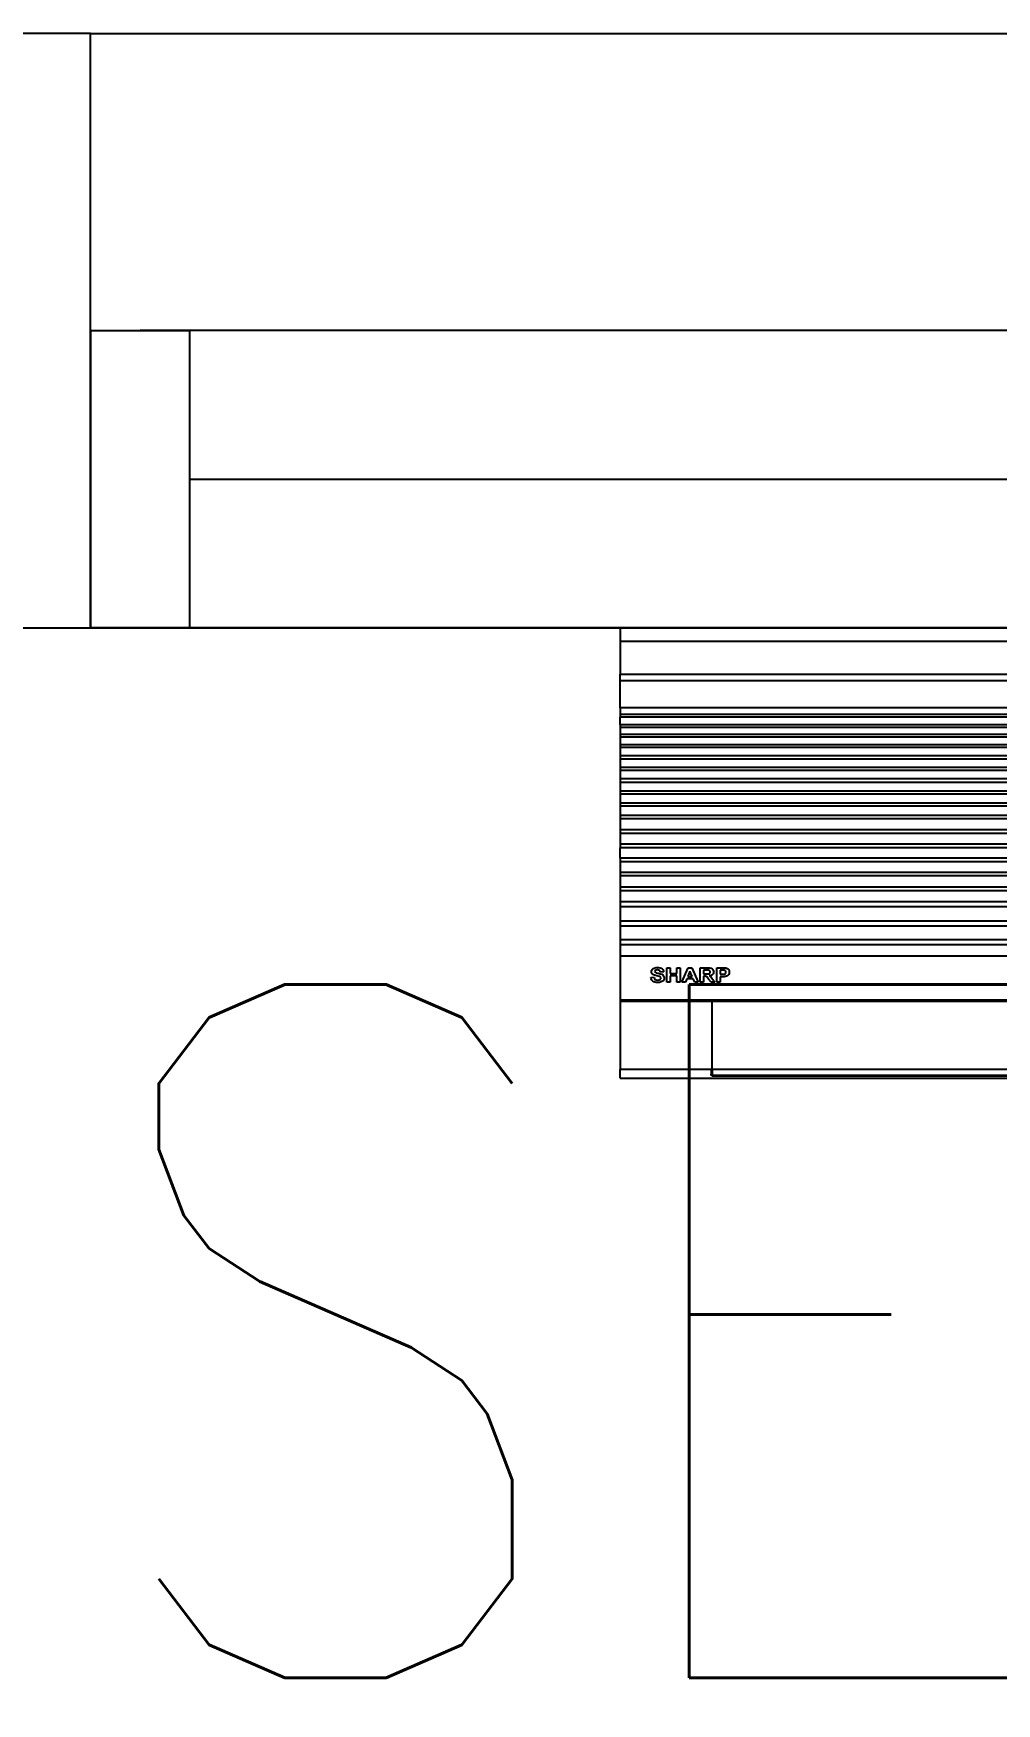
# Model space of a CAD drawing. Header units: inches. Extents: x 16928 to 514628, y -1471 to 241387.
# Drawn here: x 58785 to 59271, y 58067 to 58910 of the extents above; entities that cross this region are included whole.
import ezdxf
from ezdxf.enums import TextEntityAlignment as Align

# ---------------------------------------------------------------- set-up
doc = ezdxf.new("R2010")
doc.units = ezdxf.units.IN
doc.header["$MEASUREMENT"] = 0
for name, color, linetype in [('12. mRspecT - LEGEND', 1, 'Continuous'), ('Edges', 7, 'Continuous'), ('LW', 2, 'Continuous'), ('WALL', 1, 'Continuous'), ('WIN', 9, 'Continuous')]:
    doc.layers.add(name, color=color, linetype=linetype)
doc.layers.add('t3', color=8, linetype='Continuous', lineweight=25)
doc.styles.add('LAILA', font='romans.shx', dxfattribs={"width": 0.85})

# ---------------------------------------------------------------- blocks, each defined once
blk = doc.blocks.new('air con')
at = {"layer": 'Edges'}
for p, q in [((71.4, 41.9), (152.4, 41.9)), ((71.4, 41.9), (71.4, 41.09)), ((71.4, 41.09), (152.4, 41.09)), ((71.4, 41.09), (71.4, 39.12)), ((71.4, 39.12), (152.4, 39.12)), ((71.4, 38.72), (71.4, 39.12)), ((152.4, 38.72), (71.4, 38.72)), ((71.4, 37.09), (71.4, 38.72)), ((71.4, 37.09), (71.4, 36.7)), ((152.4, 37.09), (71.4, 37.09)), ((152.4, 36.7), (71.4, 36.7)), ((71.4, 36.7), (71.4, 36.54)), ((152.4, 36.54), (71.4, 36.54)), ((71.4, 36.08), (71.4, 36.54)), ((152.4, 36.08), (71.4, 36.08)), ((71.4, 36.08), (71.4, 35.91)), ((152.4, 35.91), (71.4, 35.91)), ((71.4, 35.91), (71.4, 35.49)), ((71.4, 35.49), (71.4, 35.34)), ((152.4, 35.49), (71.4, 35.49)), ((152.4, 35.34), (71.4, 35.34)), ((71.4, 35.34), (71.4, 34.88)), ((152.4, 34.88), (71.4, 34.88)), ((71.4, 34.88), (71.4, 34.71)), ((152.4, 34.71), (71.4, 34.71)), ((71.4, 34.71), (71.4, 34.21)), ((152.4, 34.21), (71.4, 34.21)), ((71.4, 34.21), (71.4, 34.02)), ((71.4, 34.02), (71.4, 33.51)), ((152.4, 34.02), (71.4, 34.02)), ((152.4, 33.51), (71.4, 33.51)), ((71.4, 33.51), (71.4, 33.33)), ((152.4, 33.33), (71.4, 33.33)), ((71.4, 33.33), (71.4, 32.83)), ((152.4, 32.83), (71.4, 32.83)), ((71.4, 32.83), (71.4, 32.62)), ((152.4, 32.62), (71.4, 32.62)), ((71.4, 32.62), (71.4, 32.1)), ((152.4, 32.1), (71.4, 32.1)), ((71.4, 32.1), (71.4, 31.91)), ((152.4, 31.91), (71.4, 31.91)), ((71.4, 31.91), (71.4, 31.38)), ((152.4, 31.38), (71.4, 31.38)), ((71.4, 31.38), (71.4, 31.19)), ((152.4, 31.19), (71.4, 31.19)), ((71.4, 31.19), (71.4, 30.65)), ((152.4, 30.65), (71.4, 30.65)), ((71.4, 30.65), (71.4, 30.44)), ((152.4, 30.44), (71.4, 30.44)), ((71.4, 30.44), (71.4, 29.79)), ((152.4, 29.79), (71.4, 29.79)), ((71.4, 29.79), (71.4, 29.56)), ((71.4, 29.56), (71.4, 28.93)), ((152.4, 29.56), (71.4, 29.56)), ((152.4, 28.93), (71.4, 28.93)), ((71.4, 28.93), (71.4, 28.71)), ((152.4, 28.71), (71.4, 28.71)), ((71.4, 28.09), (71.4, 28.71)), ((152.4, 28.09), (71.4, 28.09)), ((71.4, 28.09), (71.4, 27.87)), ((71.4, 27.87), (71.4, 27.23)), ((152.4, 27.87), (71.4, 27.87)), ((152.4, 27.23), (71.4, 27.23)), ((71.4, 27.23), (71.4, 27.02)), ((71.4, 27.02), (71.4, 26.35)), ((152.4, 27.02), (71.4, 27.02)), ((152.4, 26.35), (71.4, 26.35)), ((71.4, 26.35), (71.4, 26.12)), ((152.4, 26.12), (71.4, 26.12)), ((71.4, 26.12), (71.4, 25.47)), ((152.4, 25.47), (71.4, 25.47)), ((71.4, 25.47), (71.4, 25.16)), ((152.4, 25.16), (71.4, 25.16)), ((71.4, 25.16), (71.4, 24.3)), ((152.4, 24.3), (71.4, 24.3)), ((71.4, 24.3), (71.4, 24)), ((152.4, 24), (71.4, 24)), ((71.4, 24), (71.4, 23.18)), ((71.4, 23.18), (71.4, 22.88)), ((152.4, 23.18), (71.4, 23.18)), ((152.4, 22.88), (71.4, 22.88)), ((71.4, 22.88), (71.4, 22.21)), ((152.4, 22.21), (71.4, 22.21)), ((71.4, 22.21), (71.4, 19.57)), ((73.28, 21.28), (73.29, 21.35)), ((73.29, 21.23), (73.28, 21.28)), ((73.29, 21.35), (73.33, 21.41)), ((73.31, 21.19), (73.29, 21.23)), ((73.33, 21.14), (73.31, 21.19)), ((73.33, 21.41), (73.38, 21.46)), ((73.37, 21.11), (73.33, 21.14)), ((73.41, 21.08), (73.37, 21.11)), ((73.38, 21.46), (73.45, 21.49)), ((73.46, 21.06), (73.41, 21.08)), ((73.45, 21.49), (73.54, 21.52)), ((73.6, 21.02), (73.46, 21.06)), ((73.48, 21.32), (73.47, 21.29)), ((73.47, 21.29), (73.48, 21.26)), ((73.5, 21.35), (73.48, 21.32)), ((73.48, 21.26), (73.5, 21.24)), ((73.56, 21.37), (73.5, 21.35)), ((73.5, 21.24), (73.57, 21.21)), ((73.54, 21.52), (73.64, 21.52)), ((73.64, 21.38), (73.56, 21.37)), ((73.57, 21.21), (73.68, 21.18)), ((73.64, 21.52), (73.73, 21.52)), ((73.71, 21.37), (73.64, 21.38)), ((73.68, 21.18), (73.81, 21.15)), ((73.77, 21.35), (73.71, 21.37)), ((73.73, 21.52), (73.8, 21.51)), ((73.8, 21.31), (73.77, 21.35)), ((73.8, 21.51), (73.87, 21.48)), ((73.82, 21.25), (73.8, 21.31)), ((73.81, 21.15), (73.9, 21.12)), ((74.02, 21.26), (73.82, 21.25)), ((73.87, 21.48), (73.92, 21.45)), ((73.9, 21.12), (73.96, 21.08)), ((73.92, 21.45), (73.96, 21.41)), ((73.96, 21.41), (73.99, 21.37)), ((73.96, 21.08), (74.01, 21.03)), ((73.99, 21.37), (74.01, 21.32)), ((74.01, 21.32), (74.02, 21.26)), ((74.01, 21.03), (74.04, 20.97)), ((74.21, 20.64), (74.21, 21.51)), ((74.21, 21.51), (74.41, 21.51)), ((74.41, 21.51), (74.41, 21.17)), ((74.41, 21.17), (74.8, 21.17)), ((74.8, 21.17), (74.8, 21.51)), ((74.8, 21.51), (75, 21.51)), ((75, 21.51), (75, 20.64)), ((75.11, 20.64), (75.49, 21.51)), ((75.59, 21.31), (75.46, 20.98)), ((75.49, 21.51), (75.7, 21.51)), ((75.73, 20.98), (75.59, 21.31)), ((75.7, 21.51), (76.09, 20.64)), ((76.2, 20.64), (76.2, 21.51)), ((76.2, 21.51), (76.62, 21.51)), ((76.55, 21.36), (76.4, 21.36)), ((76.4, 21.36), (76.4, 21.14)), ((76.4, 21.14), (76.54, 21.14)), ((76.54, 21.14), (76.66, 21.14)), ((76.7, 21.36), (76.55, 21.36)), ((76.62, 21.51), (76.75, 21.5)), ((76.66, 21.14), (76.72, 21.15)), ((76.74, 21.35), (76.7, 21.36)), ((76.72, 21.15), (76.75, 21.17)), ((76.77, 21.33), (76.74, 21.35)), ((76.8, 21.03), (76.74, 21.02)), ((76.75, 21.5), (76.85, 21.49)), ((76.75, 21.17), (76.78, 21.19)), ((76.79, 21.29), (76.77, 21.33)), ((76.78, 21.19), (76.79, 21.22)), ((76.8, 21.25), (76.79, 21.29)), ((76.79, 21.22), (76.8, 21.25)), ((76.86, 21.05), (76.8, 21.03)), ((76.85, 21.49), (76.91, 21.45)), ((76.9, 21.07), (76.86, 21.05)), ((76.94, 21.1), (76.9, 21.07)), ((76.91, 21.45), (76.96, 21.4)), ((76.97, 21.14), (76.94, 21.1)), ((76.96, 21.4), (76.99, 21.34)), ((76.99, 21.18), (76.97, 21.14)), ((76.99, 21.34), (77, 21.27)), ((77, 21.22), (76.99, 21.18)), ((77, 21.27), (77, 21.22)), ((77.19, 20.64), (77.19, 21.51)), ((77.19, 21.51), (77.51, 21.51)), ((77.39, 21.36), (77.39, 21.12)), ((77.48, 21.36), (77.39, 21.36)), ((77.39, 21.12), (77.5, 21.12)), ((77.63, 21.36), (77.48, 21.36)), ((77.5, 21.12), (77.59, 21.12)), ((77.51, 21.51), (77.66, 21.51)), ((77.59, 21.12), (77.65, 21.13)), ((77.67, 21.34), (77.63, 21.36)), ((77.65, 21.13), (77.69, 21.15)), ((77.66, 21.51), (77.74, 21.5)), ((77.71, 21.32), (77.67, 21.34)), ((77.69, 21.15), (77.72, 21.17)), ((77.73, 21.28), (77.71, 21.32)), ((77.72, 21.17), (77.73, 21.2)), ((77.74, 21.24), (77.73, 21.28)), ((77.73, 21.2), (77.74, 21.24)), ((77.74, 21.5), (77.82, 21.47)), ((77.82, 21.47), (77.89, 21.41)), ((77.87, 21.06), (77.83, 21.02)), ((77.91, 21.11), (77.87, 21.06)), ((77.89, 21.41), (77.91, 21.38)), ((77.91, 21.38), (77.93, 21.34)), ((77.93, 21.17), (77.91, 21.11)), ((77.93, 21.34), (77.94, 21.29)), ((77.94, 21.24), (77.93, 21.17)), ((77.94, 21.29), (77.94, 21.24)), ((73.25, 20.92), (73.44, 20.94)), ((73.26, 20.85), (73.25, 20.92)), ((73.29, 20.79), (73.26, 20.85)), ((73.32, 20.74), (73.29, 20.79)), ((73.37, 20.7), (73.32, 20.74)), ((73.42, 20.67), (73.37, 20.7)), ((73.49, 20.64), (73.42, 20.67)), ((73.44, 20.94), (73.47, 20.86)), ((73.47, 20.86), (73.51, 20.81)), ((73.57, 20.63), (73.49, 20.64)), ((73.51, 20.81), (73.57, 20.78)), ((73.57, 20.78), (73.66, 20.77)), ((73.65, 20.62), (73.57, 20.63)), ((73.76, 20.98), (73.6, 21.02)), ((73.77, 20.63), (73.65, 20.62)), ((73.66, 20.77), (73.74, 20.78)), ((73.74, 20.78), (73.8, 20.81)), ((73.8, 20.96), (73.76, 20.98)), ((73.87, 20.66), (73.77, 20.63)), ((73.83, 20.94), (73.8, 20.96)), ((73.8, 20.81), (73.84, 20.85)), ((73.84, 20.92), (73.83, 20.94)), ((73.85, 20.89), (73.84, 20.92)), ((73.84, 20.85), (73.85, 20.89)), ((73.94, 20.7), (73.87, 20.66)), ((74, 20.75), (73.94, 20.7)), ((74.04, 20.82), (74, 20.75)), ((74.04, 20.97), (74.05, 20.89)), ((74.05, 20.89), (74.04, 20.82)), ((74.41, 20.64), (74.21, 20.64)), ((74.8, 21.02), (74.41, 21.02)), ((74.41, 21.02), (74.41, 20.64)), ((74.8, 20.64), (74.8, 21.02)), ((75, 20.64), (74.8, 20.64)), ((75.32, 20.64), (75.11, 20.64)), ((75.4, 20.84), (75.32, 20.64)), ((75.79, 20.84), (75.4, 20.84)), ((75.46, 20.98), (75.73, 20.98)), ((75.88, 20.64), (75.79, 20.84)), ((76.09, 20.64), (75.88, 20.64)), ((76.4, 20.64), (76.2, 20.64)), ((76.44, 21), (76.4, 21)), ((76.4, 21), (76.4, 20.64)), ((76.5, 21), (76.44, 21)), ((76.54, 20.99), (76.5, 21)), ((76.57, 20.98), (76.54, 20.99)), ((76.6, 20.96), (76.57, 20.98)), ((76.7, 20.83), (76.6, 20.96)), ((76.85, 20.64), (76.7, 20.83)), ((76.74, 21.02), (76.8, 20.99)), ((76.8, 20.99), (76.85, 20.95)), ((76.85, 20.95), (76.9, 20.89)), ((77.08, 20.64), (76.85, 20.64)), ((76.9, 20.89), (76.96, 20.81)), ((76.96, 20.81), (77.08, 20.64)), ((77.39, 20.64), (77.19, 20.64)), ((77.52, 20.97), (77.39, 20.97)), ((77.39, 20.97), (77.39, 20.64)), ((77.64, 20.97), (77.52, 20.97)), ((77.72, 20.98), (77.64, 20.97)), ((77.78, 21), (77.72, 20.98)), ((77.83, 21.02), (77.78, 21)), ((152.4, 19.57), (71.4, 19.57)), ((71.4, 19.57), (71.4, 19.49)), ((152.4, 19.49), (71.4, 19.49)), ((71.4, 19.49), (71.4, 15.42)), ((76.92, 15.42), (76.92, 19.49)), ((76.92, 18.47), (76.92, 18.81)), ((76.92, 18.13), (76.92, 18.47)), ((76.92, 17.8), (76.92, 18.13)), ((76.92, 17.48), (76.92, 17.8)), ((76.92, 17.16), (76.92, 17.48)), ((76.92, 16.85), (76.92, 17.16)), ((76.92, 16.55), (76.92, 16.85)), ((76.92, 16.26), (76.92, 16.55)), ((76.92, 15.97), (76.92, 16.26)), ((76.86, 15.42), (71.4, 15.42)), ((71.4, 14.9), (71.4, 15.42)), ((76.92, 15.42), (76.86, 15.42)), ((76.86, 15.42), (76.86, 15.14)), ((76.92, 15.14), (76.86, 15.14)), ((76.86, 15.05), (76.86, 15.14)), ((76.92, 15.05), (76.86, 15.05)), ((76.92, 15.69), (76.92, 15.97)), ((76.92, 15.42), (76.92, 15.69)), ((76.92, 15.42), (76.92, 15.14)), ((146.42, 15.42), (76.92, 15.42)), ((76.92, 15.14), (76.92, 15.05)), ((146.42, 15.05), (76.92, 15.05)), ((76.92, 15.05), (76.92, 15.01)), ((71.4, 14.9), (152.4, 14.9)), ((146.42, 15.01), (76.92, 15.01))]:
    blk.add_line(p, q, dxfattribs=at)
blk = doc.blocks.new('1.5HP AIR CONDITION')
at = {"xscale": 8.418925363059017, "yscale": 8.418925363059017, "zscale": 8.418925363059017}
blk.add_blockref('air con', (-1491.41, 75.24), dxfattribs=at)

msp = doc.modelspace()

# ---------------------------------------------------------------- linework, layer by layer
at = {"layer": '12. mRspecT - LEGEND'}
msp.add_lwpolyline([(53513.76, 34610.48), (51863.56, 34610.48), (51863.56, 37610.48), (55288.56, 37610.48), (55288.56, 44260.48), (53288.56, 44260.48), (53288.56, 56110.48), (57288.56, 56110.48), (57288.56, 58610.48), (65138.56, 58610.48), (65138.56, 56785.48), (68563.28, 56785.48), (68563.56, 57160.48)], dxfattribs=at)
at = {"layer": 'LW'}
msp.add_line((58813.56, 58910.48), (60613.56, 58910.48), dxfattribs=at)
at = {"layer": 'WALL'}
for p in [(58813.56, 58760.48), (57138.56, 58610.48)]:
    msp.add_line(p, (58813.56, 58610.48), dxfattribs=at)
msp.add_lwpolyline([(58663.56, 58610.48), (58813.56, 58610.48), (58813.56, 58910.48), (58663.56, 58910.48)], close=True, dxfattribs=at)
at = {"layer": 'WIN'}
for p, q in [((60588.56, 58760.48), (58838.56, 58760.48)), ((58863.56, 58685.48), (59396.89, 58685.48)), ((60613.56, 58610.48), (58813.56, 58610.48))]:
    msp.add_line(p, q, dxfattribs=at)
msp.add_lwpolyline([(58813.56, 58760.48), (58863.56, 58760.48), (58863.56, 58610.48), (58813.56, 58610.48)], close=True, dxfattribs=at)

# ---------------------------------------------------------------- block references
msp.add_blockref('1.5HP AIR CONDITION', (59971.2, 58182.51))

# ---------------------------------------------------------------- texts
at = {"layer": 't3', "style": 'LAILA', "width": 0.85}
msp.add_text('BILIK SERVER', height=350, dxfattribs=at).set_placement((57649.46, 58430.44), align=Align.TOP_LEFT)

doc.saveas('drawing.dxf')
